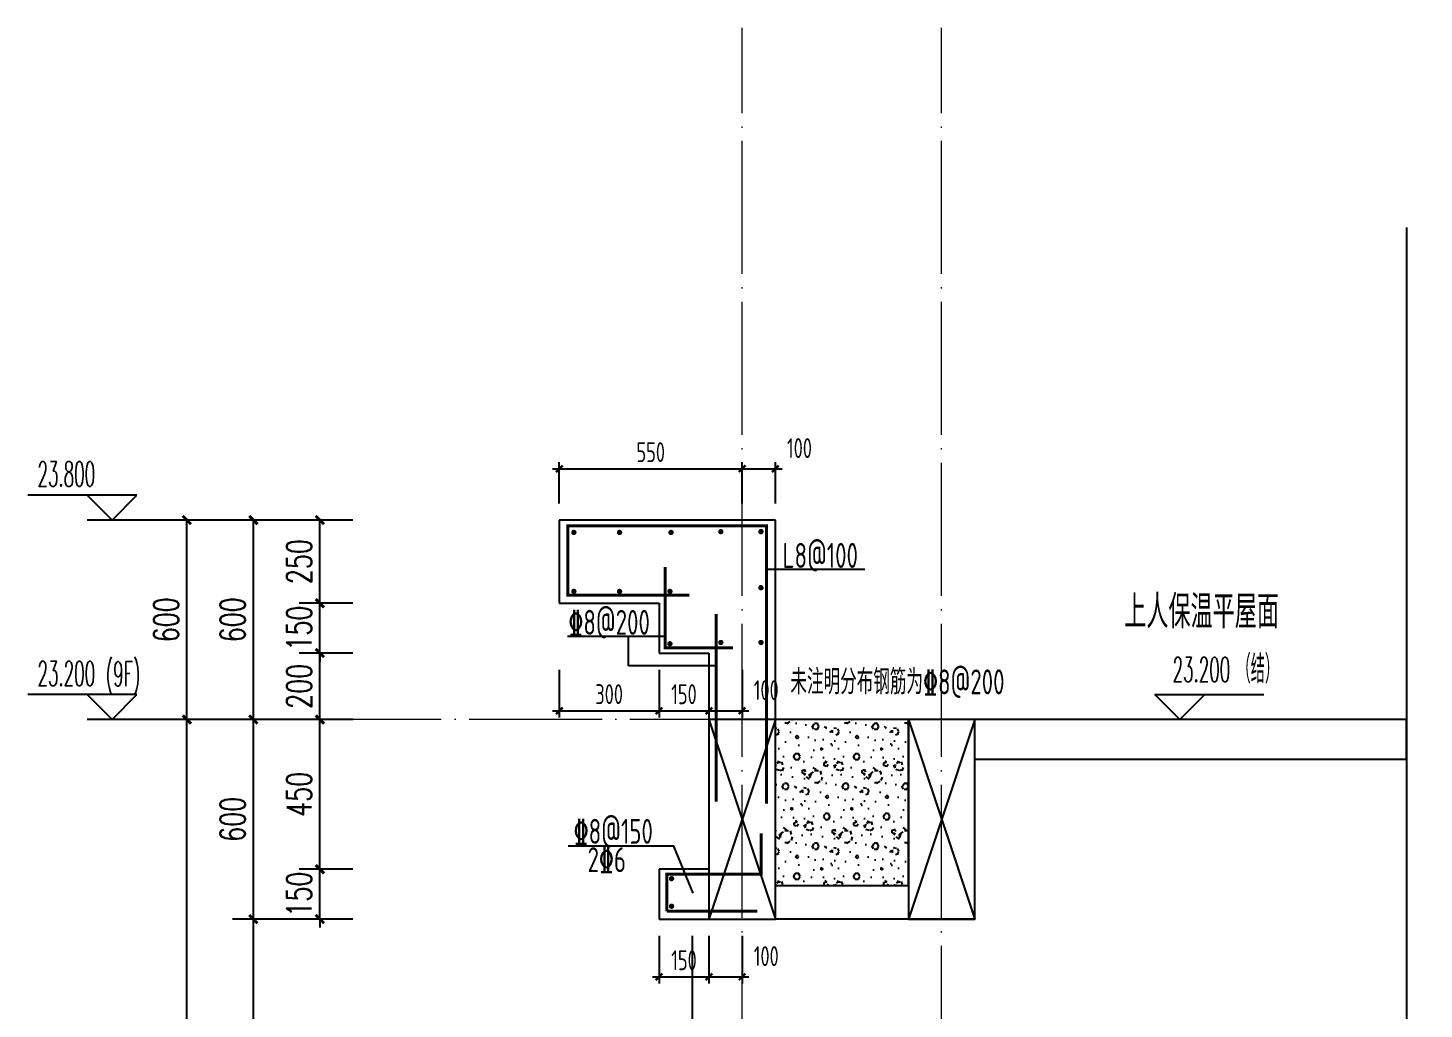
# Model space of a CAD drawing. Extents: x -1712635 to -854203, y -534641 to -21985.
# Drawn here: x -1027175 to -1022975, y -150261 to -147311 of the extents above; entities that cross this region are included whole.
import ezdxf

# ---------------------------------------------------------------- set-up
doc = ezdxf.new("R2010")
doc.units = 0
doc.header["$LTSCALE"] = 1000
doc.linetypes.add('DOTE', pattern=[2.4200000000000004, 2, -0.2, 0.02, -0.2])
doc.layers.get('0').update_dxf_attribs({"linetype": 'CONTINUOUS'})
doc.layers.get('Defpoints').update_dxf_attribs({"linetype": 'CONTINUOUS'})
for name, color, linetype in [('3-屋面构造层', 157, 'CONTINUOUS'), ('DIM', 2, 'CONTINUOUS'), ('DIM_ELEV', 3, 'CONTINUOUS'), ('DIM_SYMB', 3, 'CONTINUOUS'), ('PUB_DIM', 3, 'CONTINUOUS'), ('PUB_TEXT', 2, 'CONTINUOUS'), ('REIN', 6, 'CONTINUOUS'), ('S-大样-砼线', 7, 'CONTINUOUS'), ('S-引出线', 40, 'CONTINUOUS'), ('TEXT', 2, 'CONTINUOUS'), ('WALL', 2, 'CONTINUOUS'), ('看线', 251, 'CONTINUOUS')]:
    doc.layers.add(name, color=color, linetype=linetype)
doc.layers.add('DOTE', color=19, linetype='DOTE', lineweight=9)
doc.styles.add('_TCH_DIM', font='SIMPLEX.shx', dxfattribs={"width": 0.7, "bigfont": 'GBCBIG.shx'})
doc.styles.add('_TCH_DIM_T3', font='SIMPLEX', dxfattribs={"width": 0.7058823529411765, "bigfont": 'GBCBIG'})
doc.styles.add('TSSD_DIMENSION', font='Tssdeng.shx', dxfattribs={"width": 0.7, "bigfont": 'tssdchn.shx'})
doc.styles.add('TSSD_REIN', font='tssdeng.shx', dxfattribs={"width": 0.7, "height": 300, "bigfont": 'tssdchn.shx'})
doc.dimstyles.new('_TCH_ARCH&&25', dxfattribs={"dimtxt": 74.375, "dimasz": 25, "dimexe": 62.5, "dimexo": 75, "dimgap": 25, "dimtad": 1, "dimdec": 0, "dimzin": 0, "dimdsep": 46, "dimtxsty": '_TCH_DIM_T3', "dimblk": 'ARCHTICK', "dimcen": 0.09, "dimclrt": 7, "dimazin": 0, "dimtfac": 1, "dimtdec": 0, "dimtix": 1, "dimtmove": 2, "dimatfit": 3, "dimldrblk": 'ARCHTICK', "dimfxl": 0, "dimtolj": 1, "dimtzin": 0, "dimarcsym": 0})
doc.dimstyles.new('TSSD_20_20', dxfattribs={"dimtxt": 60, "dimasz": 20, "dimexe": 20, "dimexo": 50, "dimgap": 20, "dimtad": 1, "dimdec": 0, "dimzin": 0, "dimdsep": 46, "dimtxsty": 'TSSD_DIMENSION', "dimblk": 'ARCHTICK', "dimblk1": 'ARCHTICK', "dimblk2": 'ARCHTICK', "dimcen": 0, "dimdle": 20, "dimclrt": 7, "dimadec": 0, "dimazin": 0, "dimtfac": 1, "dimtdec": 0, "dimtix": 1, "dimtmove": 2, "dimatfit": 3, "dimfxl": 0, "dimtolj": 1, "dimtzin": 0, "dimarcsym": 0})

# ---------------------------------------------------------------- blocks, each defined once
blk = doc.blocks.new('_ArchTick')
at = {"color": 0, "const_width": 0.35}
blk.add_lwpolyline([(-0.5, -0.5), (0.5, 0.5)], dxfattribs=at)
blk = doc.blocks.new('*D2953')
at = {"layer": 'Defpoints', "color": 0}
for p in [(-1025276.413557129, -149990.5150327929), (-1025126.41355713, -149990.5150327958), (-1025126.41355713, -150164.2257227489)]:
    blk.add_point(p, dxfattribs=at)
at = {"layer": 'DIM', "color": 0, "lineweight": -2}
for p, q in [((-1025276.413557129, -150040.5150327929), (-1025276.413557129, -150184.2257227489)), ((-1025126.41355713, -150040.5150327958), (-1025126.41355713, -150184.2257227489)), ((-1025296.413557129, -150164.2257227489), (-1025106.41355713, -150164.2257227489))]:
    blk.add_line(p, q, dxfattribs=at)
at = {"layer": 'DIM', "color": 0, "lineweight": -2, "xscale": 20, "yscale": 20, "zscale": 20, "rotation": 180}
blk.add_blockref('_ArchTick', (-1025276.413557129, -150164.2257227489), dxfattribs=at)
at = {"layer": 'DIM', "color": 0, "lineweight": -2, "xscale": 20, "yscale": 20, "zscale": 20}
blk.add_blockref('_ArchTick', (-1025126.41355713, -150164.2257227489), dxfattribs=at)
at = {"layer": 'DIM', "color": 7, "insert": (-1025201.413557129, -150114.2257227489), "char_height": 60, "attachment_point": 5, "style": 'TSSD_DIMENSION'}
blk.add_mtext('\\A1;150', dxfattribs=at)
blk = doc.blocks.new('*D2954')
at = {"layer": 'Defpoints', "color": 0}
for p in [(-1025126.41355713, -149990.5150327958), (-1025026.413563808, -149990.5150327977), (-1025026.413563808, -150164.2257227513)]:
    blk.add_point(p, dxfattribs=at)
at = {"layer": 'DIM', "color": 0, "lineweight": -2}
for p, q in [((-1025126.41355713, -150040.5150327958), (-1025126.41355713, -150184.2257227513)), ((-1025026.413563808, -150040.5150327977), (-1025026.413563808, -150184.2257227513)), ((-1025146.41355713, -150164.2257227513), (-1025006.413563808, -150164.2257227513))]:
    blk.add_line(p, q, dxfattribs=at)
at = {"layer": 'DIM', "color": 0, "lineweight": -2, "xscale": 20, "yscale": 20, "zscale": 20, "rotation": 180}
blk.add_blockref('_ArchTick', (-1025126.41355713, -150164.2257227513), dxfattribs=at)
at = {"layer": 'DIM', "color": 0, "lineweight": -2, "xscale": 20, "yscale": 20, "zscale": 20}
blk.add_blockref('_ArchTick', (-1025026.413563808, -150164.2257227513), dxfattribs=at)
at = {"layer": 'DIM', "color": 7, "insert": (-1024953.996897141, -150102.0382227513), "char_height": 60, "attachment_point": 5, "style": 'TSSD_DIMENSION'}
blk.add_mtext('\\A1;100', dxfattribs=at)
blk = doc.blocks.new('*D2955')
at = {"layer": 'Defpoints', "color": 0}
for p in [(-1025576.413557125, -149190.5150327878), (-1025276.413074214, -149190.5150327951), (-1025276.413074214, -149364.2257227432)]:
    blk.add_point(p, dxfattribs=at)
at = {"layer": 'DIM', "color": 0, "lineweight": -2}
for p, q in [((-1025576.413557125, -149240.5150327878), (-1025576.413557125, -149384.2257227432)), ((-1025276.413074214, -149240.5150327951), (-1025276.413074214, -149384.2257227432)), ((-1025596.413557125, -149364.2257227432), (-1025256.413074214, -149364.2257227432))]:
    blk.add_line(p, q, dxfattribs=at)
at = {"layer": 'DIM', "color": 0, "lineweight": -2, "xscale": 20, "yscale": 20, "zscale": 20, "rotation": 180}
blk.add_blockref('_ArchTick', (-1025576.413557125, -149364.2257227432), dxfattribs=at)
at = {"layer": 'DIM', "color": 0, "lineweight": -2, "xscale": 20, "yscale": 20, "zscale": 20}
blk.add_blockref('_ArchTick', (-1025276.413074214, -149364.2257227432), dxfattribs=at)
at = {"layer": 'DIM', "color": 7, "insert": (-1025426.41331567, -149314.2257227432), "char_height": 60, "attachment_point": 5, "style": 'TSSD_DIMENSION'}
blk.add_mtext('\\A1;300', dxfattribs=at)
blk = doc.blocks.new('*D2956')
at = {"layer": 'Defpoints', "color": 0}
for p in [(-1025276.413074214, -149190.5150327951), (-1025126.413550352, -149190.5150327988), (-1025126.413550352, -149364.2257227487)]:
    blk.add_point(p, dxfattribs=at)
at = {"layer": 'DIM', "color": 0, "lineweight": -2}
for p, q in [((-1025276.413074214, -149240.5150327951), (-1025276.413074214, -149384.2257227487)), ((-1025126.413550352, -149240.5150327988), (-1025126.413550352, -149384.2257227487)), ((-1025296.413074214, -149364.2257227487), (-1025106.413550352, -149364.2257227487))]:
    blk.add_line(p, q, dxfattribs=at)
at = {"layer": 'DIM', "color": 0, "lineweight": -2, "xscale": 20, "yscale": 20, "zscale": 20, "rotation": 180}
blk.add_blockref('_ArchTick', (-1025276.413074214, -149364.2257227487), dxfattribs=at)
at = {"layer": 'DIM', "color": 0, "lineweight": -2, "xscale": 20, "yscale": 20, "zscale": 20}
blk.add_blockref('_ArchTick', (-1025126.413550352, -149364.2257227487), dxfattribs=at)
at = {"layer": 'DIM', "color": 7, "insert": (-1025201.413312283, -149314.2257227487), "char_height": 60, "attachment_point": 5, "style": 'TSSD_DIMENSION'}
blk.add_mtext('\\A1;150', dxfattribs=at)
blk = doc.blocks.new('*D2957')
at = {"layer": 'Defpoints', "color": 0}
for p in [(-1025126.413550352, -149190.5150327988), (-1025026.413550558, -149190.5150328012), (-1025026.413550558, -149364.2257227517)]:
    blk.add_point(p, dxfattribs=at)
at = {"layer": 'DIM', "color": 0, "lineweight": -2}
for p, q in [((-1025126.413550352, -149240.5150327988), (-1025126.413550352, -149384.2257227517)), ((-1025026.413550558, -149240.5150328012), (-1025026.413550558, -149384.2257227517)), ((-1025146.413550352, -149364.2257227517), (-1025006.413550558, -149364.2257227517))]:
    blk.add_line(p, q, dxfattribs=at)
at = {"layer": 'DIM', "color": 0, "lineweight": -2, "xscale": 20, "yscale": 20, "zscale": 20, "rotation": 180}
blk.add_blockref('_ArchTick', (-1025126.413550352, -149364.2257227517), dxfattribs=at)
at = {"layer": 'DIM', "color": 0, "lineweight": -2, "xscale": 20, "yscale": 20, "zscale": 20}
blk.add_blockref('_ArchTick', (-1025026.413550558, -149364.2257227517), dxfattribs=at)
at = {"layer": 'DIM', "color": 7, "insert": (-1024953.996883891, -149302.0382227517), "char_height": 60, "attachment_point": 5, "style": 'TSSD_DIMENSION'}
blk.add_mtext('\\A1;100', dxfattribs=at)
blk = doc.blocks.new('*D2958')
at = {"layer": 'Defpoints', "color": 0}
for p in [(-1025026.413548507, -148636.3545105379), (-1025576.41343299, -148790.5150327737), (-1025026.413548507, -148790.5150327829)]:
    blk.add_point(p, dxfattribs=at)
at = {"layer": 'DIM', "color": 0, "lineweight": -2}
for p, q in [((-1025596.41343299, -148636.3545105379), (-1025006.413548507, -148636.3545105379)), ((-1025576.41343299, -148740.5150327737), (-1025576.41343299, -148616.3545105379)), ((-1025026.413548507, -148740.5150327829), (-1025026.413548507, -148616.3545105379))]:
    blk.add_line(p, q, dxfattribs=at)
at = {"layer": 'DIM', "color": 0, "lineweight": -2, "xscale": 20, "yscale": 20, "zscale": 20, "rotation": 180}
blk.add_blockref('_ArchTick', (-1025576.41343299, -148636.3545105379), dxfattribs=at)
at = {"layer": 'DIM', "color": 0, "lineweight": -2, "xscale": 20, "yscale": 20, "zscale": 20}
blk.add_blockref('_ArchTick', (-1025026.413548507, -148636.3545105379), dxfattribs=at)
at = {"layer": 'DIM', "color": 7, "insert": (-1025301.413490748, -148586.3545105379), "char_height": 60, "attachment_point": 5, "style": 'TSSD_DIMENSION'}
blk.add_mtext('\\A1;550', dxfattribs=at)
blk = doc.blocks.new('*D2959')
at = {"layer": 'Defpoints', "color": 0}
for p in [(-1024926.413557129, -148636.3545105433), (-1025026.413548507, -148790.5150327829), (-1024926.413557129, -148790.5150327846)]:
    blk.add_point(p, dxfattribs=at)
at = {"layer": 'DIM', "color": 0, "lineweight": -2}
for p, q in [((-1025046.413548507, -148636.3545105433), (-1024906.413557129, -148636.3545105433)), ((-1025026.413548507, -148740.5150327829), (-1025026.413548507, -148616.3545105433)), ((-1024926.413557129, -148740.5150327846), (-1024926.413557129, -148616.3545105433))]:
    blk.add_line(p, q, dxfattribs=at)
at = {"layer": 'DIM', "color": 0, "lineweight": -2, "xscale": 20, "yscale": 20, "zscale": 20, "rotation": 180}
blk.add_blockref('_ArchTick', (-1025026.413548507, -148636.3545105433), dxfattribs=at)
at = {"layer": 'DIM', "color": 0, "lineweight": -2, "xscale": 20, "yscale": 20, "zscale": 20}
blk.add_blockref('_ArchTick', (-1024926.413557129, -148636.3545105433), dxfattribs=at)
at = {"layer": 'DIM', "color": 7, "insert": (-1024853.996890462, -148574.1670105433), "char_height": 60, "attachment_point": 5, "style": 'TSSD_DIMENSION'}
blk.add_mtext('\\A1;100', dxfattribs=at)
blk = doc.blocks.new('*D2960')
at = {"layer": 'Defpoints', "color": 0}
for p in [(-1026296.607714224, -148790.515032821), (-1026121.996947775, -148790.515032821), (-1026121.996947775, -149040.5135853812)]:
    blk.add_point(p, dxfattribs=at)
at = {"layer": 'PUB_DIM', "color": 0, "lineweight": -2}
for p, q in [((-1026196.996947775, -148790.515032821), (-1026359.107714224, -148790.515032821)), ((-1026296.607714224, -149040.5135853812), (-1026296.607714224, -148790.515032821)), ((-1026196.996947775, -149040.5135853812), (-1026359.107714224, -149040.5135853812))]:
    blk.add_line(p, q, dxfattribs=at)
at = {"layer": 'PUB_DIM', "color": 0, "lineweight": -2, "xscale": 25, "yscale": 25, "zscale": 25}
for p, rotation in [((-1026296.607714224, -148790.515032821), 90), ((-1026296.607714224, -149040.5135853812), 270)]:
    blk.add_blockref('_ArchTick', p, dxfattribs=dict(at, rotation=rotation))
at = {"layer": 'PUB_DIM', "color": 7, "insert": (-1026358.795214224, -148915.5143091013), "char_height": 74.375, "attachment_point": 5, "rotation": 90, "style": '_TCH_DIM_T3'}
blk.add_mtext('\\A1;250', dxfattribs=at)
blk = doc.blocks.new('*D2961')
at = {"layer": 'Defpoints', "color": 0}
for p in [(-1026296.607714224, -149040.5135853812), (-1026121.996947775, -149040.5135853812), (-1026121.996947775, -149190.5144069234)]:
    blk.add_point(p, dxfattribs=at)
at = {"layer": 'PUB_DIM', "color": 0, "lineweight": -2}
for p, q in [((-1026296.607714224, -149040.5135853812), (-1026296.607714224, -149015.5135853812)), ((-1026196.996947775, -149040.5135853812), (-1026359.107714224, -149040.5135853812)), ((-1026296.607714224, -149190.5144069234), (-1026296.607714224, -149040.5135853812)), ((-1026196.996947775, -149190.5144069234), (-1026359.107714224, -149190.5144069234)), ((-1026296.607714224, -149190.5144069234), (-1026296.607714224, -149215.5144069234))]:
    blk.add_line(p, q, dxfattribs=at)
at = {"layer": 'PUB_DIM', "color": 0, "lineweight": -2, "xscale": 25, "yscale": 25, "zscale": 25}
for p, rotation in [((-1026296.607714224, -149040.5135853812), 270), ((-1026296.607714224, -149190.5144069234), 90)]:
    blk.add_blockref('_ArchTick', p, dxfattribs=dict(at, rotation=rotation))
at = {"layer": 'PUB_DIM', "color": 7, "insert": (-1026358.795214224, -149115.5139961525), "char_height": 74.375, "attachment_point": 5, "rotation": 90, "style": '_TCH_DIM_T3'}
blk.add_mtext('\\A1;150', dxfattribs=at)
blk = doc.blocks.new('*D2962')
at = {"layer": 'Defpoints', "color": 0}
for p in [(-1026296.607714224, -149190.5144069234), (-1026121.996947775, -149190.5144069234), (-1026121.996947775, -149390.515032821)]:
    blk.add_point(p, dxfattribs=at)
at = {"layer": 'PUB_DIM', "color": 0, "lineweight": -2}
for p, q in [((-1026196.996947775, -149190.5144069234), (-1026359.107714224, -149190.5144069234)), ((-1026296.607714224, -149390.515032821), (-1026296.607714224, -149190.5144069234)), ((-1026196.996947775, -149390.515032821), (-1026359.107714224, -149390.515032821))]:
    blk.add_line(p, q, dxfattribs=at)
at = {"layer": 'PUB_DIM', "color": 0, "lineweight": -2, "xscale": 25, "yscale": 25, "zscale": 25}
for p, rotation in [((-1026296.607714224, -149190.5144069234), 90), ((-1026296.607714224, -149390.515032821), 270)]:
    blk.add_blockref('_ArchTick', p, dxfattribs=dict(at, rotation=rotation))
at = {"layer": 'PUB_DIM', "color": 7, "insert": (-1026358.795214224, -149290.5147198724), "char_height": 74.375, "attachment_point": 5, "rotation": 90, "style": '_TCH_DIM_T3'}
blk.add_mtext('\\A1;200', dxfattribs=at)
blk = doc.blocks.new('*D2963')
at = {"layer": 'Defpoints', "color": 0}
for p in [(-1026296.607714224, -149390.515032821), (-1026121.996947775, -149390.515032821), (-1026121.996947775, -149840.5150328375)]:
    blk.add_point(p, dxfattribs=at)
at = {"layer": 'PUB_DIM', "color": 0, "lineweight": -2}
for p, q in [((-1026196.996947775, -149390.515032821), (-1026359.107714224, -149390.515032821)), ((-1026296.607714224, -149840.5150328375), (-1026296.607714224, -149390.515032821)), ((-1026196.996947775, -149840.5150328375), (-1026359.107714224, -149840.5150328375))]:
    blk.add_line(p, q, dxfattribs=at)
at = {"layer": 'PUB_DIM', "color": 0, "lineweight": -2, "xscale": 25, "yscale": 25, "zscale": 25}
for p, rotation in [((-1026296.607714224, -149390.515032821), 90), ((-1026296.607714224, -149840.5150328375), 270)]:
    blk.add_blockref('_ArchTick', p, dxfattribs=dict(at, rotation=rotation))
at = {"layer": 'PUB_DIM', "color": 7, "insert": (-1026358.795214224, -149615.5150328294), "char_height": 74.375, "attachment_point": 5, "rotation": 90, "style": '_TCH_DIM_T3'}
blk.add_mtext('\\A1;450', dxfattribs=at)
blk = doc.blocks.new('*D2964')
at = {"layer": 'Defpoints', "color": 0}
for p in [(-1026296.607714224, -149840.5150328375), (-1026121.996947775, -149840.5150328375), (-1026121.996947775, -149990.5150328209)]:
    blk.add_point(p, dxfattribs=at)
at = {"layer": 'PUB_DIM', "color": 0, "lineweight": -2}
for p, q in [((-1026296.607714224, -149840.5150328375), (-1026296.607714224, -149815.5150328375)), ((-1026196.996947775, -149840.5150328375), (-1026359.107714224, -149840.5150328375)), ((-1026296.607714224, -149990.5150328209), (-1026296.607714224, -149840.5150328375)), ((-1026196.996947775, -149990.5150328209), (-1026359.107714224, -149990.5150328209)), ((-1026296.607714224, -149990.5150328209), (-1026296.607714224, -150015.5150328209))]:
    blk.add_line(p, q, dxfattribs=at)
at = {"layer": 'PUB_DIM', "color": 0, "lineweight": -2, "xscale": 25, "yscale": 25, "zscale": 25}
for p, rotation in [((-1026296.607714224, -149840.5150328375), 270), ((-1026296.607714224, -149990.5150328209), 90)]:
    blk.add_blockref('_ArchTick', p, dxfattribs=dict(at, rotation=rotation))
at = {"layer": 'PUB_DIM', "color": 7, "insert": (-1026358.795214224, -149915.5150328294), "char_height": 74.375, "attachment_point": 5, "rotation": 90, "style": '_TCH_DIM_T3'}
blk.add_mtext('\\A1;150', dxfattribs=at)
blk = doc.blocks.new('*D2976')
at = {"layer": 'Defpoints', "color": 0}
for p in [(-1026496.607714229, -149990.5231670079), (-1026196.607714208, -149990.5231670079), (-1026196.607714208, -151690.5150327968)]:
    blk.add_point(p, dxfattribs=at)
at = {"layer": 'PUB_DIM', "color": 0, "lineweight": -2}
for p, q in [((-1026271.607714208, -149990.5231670079), (-1026559.107714229, -149990.5231670079)), ((-1026496.607714229, -151690.5150327968), (-1026496.607714229, -149990.5231670079)), ((-1026271.607714208, -151690.5150327968), (-1026559.107714229, -151690.5150327968))]:
    blk.add_line(p, q, dxfattribs=at)
at = {"layer": 'PUB_DIM', "color": 0, "lineweight": -2, "xscale": 25, "yscale": 25, "zscale": 25}
for p, rotation in [((-1026496.607714229, -149990.5231670079), 90), ((-1026496.607714229, -151690.5150327968), 270)]:
    blk.add_blockref('_ArchTick', p, dxfattribs=dict(at, rotation=rotation))
at = {"layer": 'PUB_DIM', "color": 7, "insert": (-1026558.795214229, -150840.5190999025), "char_height": 74.375, "attachment_point": 5, "rotation": 90, "style": '_TCH_DIM_T3'}
blk.add_mtext('\\A1;1700', dxfattribs=at)
blk = doc.blocks.new('*D2977')
at = {"layer": 'Defpoints', "color": 0}
for p in [(-1026496.607714229, -149390.515032793), (-1026196.607714208, -149390.515032793), (-1026196.607714208, -149990.5231670079)]:
    blk.add_point(p, dxfattribs=at)
at = {"layer": 'PUB_DIM', "color": 0, "lineweight": -2}
for p, q in [((-1026271.607714208, -149390.515032793), (-1026559.107714229, -149390.515032793)), ((-1026496.607714229, -149990.5231670079), (-1026496.607714229, -149390.515032793)), ((-1026271.607714208, -149990.5231670079), (-1026559.107714229, -149990.5231670079))]:
    blk.add_line(p, q, dxfattribs=at)
at = {"layer": 'PUB_DIM', "color": 0, "lineweight": -2, "xscale": 25, "yscale": 25, "zscale": 25}
for p, rotation in [((-1026496.607714229, -149390.515032793), 90), ((-1026496.607714229, -149990.5231670079), 270)]:
    blk.add_blockref('_ArchTick', p, dxfattribs=dict(at, rotation=rotation))
at = {"layer": 'PUB_DIM', "color": 7, "insert": (-1026558.795214229, -149690.5190999006), "char_height": 74.375, "attachment_point": 5, "rotation": 90, "style": '_TCH_DIM_T3'}
blk.add_mtext('\\A1;600', dxfattribs=at)
blk = doc.blocks.new('*D2978')
at = {"layer": 'Defpoints', "color": 0}
for p in [(-1026496.607714229, -148790.515032821), (-1026196.607714208, -148790.515032821), (-1026196.607714208, -149390.515032793)]:
    blk.add_point(p, dxfattribs=at)
at = {"layer": 'PUB_DIM', "color": 0, "lineweight": -2}
for p, q in [((-1026271.607714208, -148790.515032821), (-1026559.107714229, -148790.515032821)), ((-1026496.607714229, -149390.515032793), (-1026496.607714229, -148790.515032821)), ((-1026271.607714208, -149390.515032793), (-1026559.107714229, -149390.515032793))]:
    blk.add_line(p, q, dxfattribs=at)
at = {"layer": 'PUB_DIM', "color": 0, "lineweight": -2, "xscale": 25, "yscale": 25, "zscale": 25}
for p, rotation in [((-1026496.607714229, -148790.515032821), 90), ((-1026496.607714229, -149390.515032793), 270)]:
    blk.add_blockref('_ArchTick', p, dxfattribs=dict(at, rotation=rotation))
at = {"layer": 'PUB_DIM', "color": 7, "insert": (-1026558.795214229, -149090.5150328072), "char_height": 74.375, "attachment_point": 5, "rotation": 90, "style": '_TCH_DIM_T3'}
blk.add_mtext('\\A1;600', dxfattribs=at)
blk = doc.blocks.new('*D2982')
at = {"layer": 'Defpoints', "color": 0}
for p in [(-1026696.607714233, -149390.5150327929), (-1026196.607714208, -149390.5150327929), (-1026196.607714208, -152290.5150327929)]:
    blk.add_point(p, dxfattribs=at)
at = {"layer": 'PUB_DIM', "color": 0, "lineweight": -2}
for p, q in [((-1026271.607714208, -149390.5150327929), (-1026759.107714233, -149390.5150327929)), ((-1026696.607714233, -152290.5150327929), (-1026696.607714233, -149390.5150327929)), ((-1026271.607714208, -152290.5150327929), (-1026759.107714233, -152290.5150327929))]:
    blk.add_line(p, q, dxfattribs=at)
at = {"layer": 'PUB_DIM', "color": 0, "lineweight": -2, "xscale": 25, "yscale": 25, "zscale": 25}
for p, rotation in [((-1026696.607714233, -149390.5150327929), 90), ((-1026696.607714233, -152290.5150327929), 270)]:
    blk.add_blockref('_ArchTick', p, dxfattribs=dict(at, rotation=rotation))
at = {"layer": 'PUB_DIM', "color": 7, "insert": (-1026758.795214233, -150840.5150327931), "char_height": 74.375, "attachment_point": 5, "rotation": 90, "style": '_TCH_DIM_T3'}
blk.add_mtext('\\A1;2900', dxfattribs=at)
blk = doc.blocks.new('*D2983')
at = {"layer": 'Defpoints', "color": 0}
for p in [(-1026696.607714233, -148790.5150328209), (-1026196.607714208, -148790.5150328209), (-1026196.607714208, -149390.5150327929)]:
    blk.add_point(p, dxfattribs=at)
at = {"layer": 'PUB_DIM', "color": 0, "lineweight": -2}
for p, q in [((-1026271.607714208, -148790.5150328209), (-1026759.107714233, -148790.5150328209)), ((-1026696.607714233, -149390.5150327929), (-1026696.607714233, -148790.5150328209)), ((-1026271.607714208, -149390.5150327929), (-1026759.107714233, -149390.5150327929))]:
    blk.add_line(p, q, dxfattribs=at)
at = {"layer": 'PUB_DIM', "color": 0, "lineweight": -2, "xscale": 25, "yscale": 25, "zscale": 25}
for p, rotation in [((-1026696.607714233, -148790.5150328209), 90), ((-1026696.607714233, -149390.5150327929), 270)]:
    blk.add_blockref('_ArchTick', p, dxfattribs=dict(at, rotation=rotation))
at = {"layer": 'PUB_DIM', "color": 7, "insert": (-1026758.795214233, -149090.5150328071), "char_height": 74.375, "attachment_point": 5, "rotation": 90, "style": '_TCH_DIM_T3'}
blk.add_mtext('\\A1;600', dxfattribs=at)
blk = doc.blocks.new('A$C724E2FC0')
at = {"layer": 'REIN', "const_width": 9}
for points in [[(370.0391554329544, 974.1024782637833), (4.496417764108628, 974.1024782637833), (4.496417764108628, 1182.469500873121), (602.2309974236414, 1182.469500873121), (602.2309974236414, 347.4599624982802)], [(451.1308935983106, 353.060336027178), (451.1308935983106, 917.7776589358691)], [(302.4990808870643, 23.46388026548084), (302.4990808870643, 135.2479265639558), (586.3596129738726, 135.2479265639558), (586.3596129738726, 258.2010606289841)]]:
    blk.add_lwpolyline(points, dxfattribs=at)
at = {"layer": 'REIN', "const_width": 8}
for points in [[(18.78455718560144, 1162.867996620422, 1), (26.78455718560144, 1162.867996620422, 1)], [(156.2273123338819, 1162.867996620422, 1), (164.2273123338819, 1162.867996620422, 1)], [(311.0891421046108, 1162.867996620422, 1), (319.0891421046108, 1162.867996620422, 1)], [(460.8722489252687, 1165.126740208827, 1), (468.8722489252687, 1165.126740208827, 1)], [(581.5932792499661, 1165.126740208827, 1), (589.5932792499661, 1165.126740208827, 1)], [(18.78456393629313, 985.4159892022726, 1), (26.78456393629313, 985.4159892022726, 1)], [(156.2273123338819, 985.4159892028547, 1), (164.2273123338819, 985.4159892028547, 1)], [(307.7386868251488, 985.4159892028547, 1), (315.7386868251488, 985.4159892028547, 1)], [(581.5932792499661, 996.5821830361383, 1), (589.5932792499661, 996.5821830361383, 1)], [(307.7386868251488, 827.9020695861545, 1), (315.7386868251488, 827.9020695861545, 1)], [(460.8722489252687, 831.7096392118838, 1), (468.8722489252687, 831.7096392118838, 1)], [(581.5932792499661, 831.7096392118838, 1), (589.5932792499661, 831.7096392118838, 1)], [(312.7175944624469, 121.6237306442345, 1), (320.7175944624469, 121.6237306442345, 1)], [(312.7175944624469, 38.71957212721463, 1), (320.7175944624469, 38.71957212721463, 1)]]:
    blk.add_lwpolyline(points, format="xyb", close=True, dxfattribs=at)
at = {"layer": 'REIN'}
for points in [[(297.1003764132038, 1058.53834923479, 9, 9, 0), (297.1003764132038, 815.7599990249728, 9, 9, 0), (501.6345579186454, 815.7599990249728, 9, 9, 0)], [(302.4990808870643, 23.46388026548084, 9, 9, 0), (575.0116950310767, 23.46388026548084, 9, 9, 0)]]:
    blk.add_lwpolyline(points, format="xyseb", dxfattribs=at)
at = {"layer": 'S-大样-砼线'}
for p, q in [((428.9687983524054, 600.0011868448346), (628.9687971696258, 0.001186730922199786)), ((628.9717450961471, 600.0011868485599), (428.9717462947592, 0.001186727196909487))]:
    blk.add_line(p, q, dxfattribs=at)
blk.add_lwpolyline([(628.968804215081, 600.0011868448346), (428.9687983524054, 600.0011868448346), (428.9687983542681, 0.001186730922199786), (628.9688042160124, 0.001186730922199786)], close=True, dxfattribs=at)
at = {"layer": 'S-引出线'}
for p, q in [((598.2309974236414, 1052.001012532972), (898.3652941612527, 1052.001012532972)), ((3.217810834292322, 850.7725788982352), (297.1003764132038, 850.7725788982352)), ((186.8548652469181, 761.5943785361014), (186.8548652469181, 850.7725788982352)), ((451.1308935983106, 761.5943785361014), (186.8548652469181, 761.5943785361014))]:
    blk.add_line(p, q, dxfattribs=at)
blk.add_lwpolyline([(381.7372704413719, 77.9801790122292), (323.6830200222321, 219.5280812982819), (5.259432789403945, 219.5280812982819)], dxfattribs=at)
at = {"layer": 'TEXT', "style": 'TSSD_REIN', "width": 0.7}
for s, p in [('L8@100', (650.308772596065, 1056.109781345876)), ('%%1328@200', (6.351341212168336, 854.8813477111398)), ('未注明分布钢筋为%%1328@200', (674.0188256823458, 675.8287733418983)), ('%%1328@150', (22.2817070488818, 226.3151870883303)), ('2%%1326', (64.12254651542753, 141.1183795667021))]:
    blk.add_text(s, height=75, rotation=1.867629851175362e-07, dxfattribs=at).set_placement(p)
blk = doc.blocks.new('20210902.15310509')
at = {"layer": 'DOTE', "color": 1, "linetype": 'DOTE', "ltscale": 0.2}
for p, q in [((79213.1800598912, -133245.8924750999), (79213.18005989096, -115565.8901855001)), ((79813.1800598912, -133245.8924751), (79813.1800598912, -115565.8901855001)), ((81211.70497911703, -117645.8901854939), (78042.9859028114, -117645.8901854939))]:
    blk.add_line(p, q, dxfattribs=at)
blk = doc.blocks.new('FSDFSFSFSFEFSFESF')
at = {"layer": '看线'}
blk.add_line((1114228.273350265, 467393.3721650818), (1114228.273350265, 465805.1368709645), dxfattribs=at)

msp = doc.modelspace()

# ---------------------------------------------------------------- hatches: boundary and pattern name
at = {"layer": '3-屋面构造层'}
h = msp.add_hatch(dxfattribs=at)
h.set_pattern_fill('加气混凝土', color=251, scale=15, style=0)
h.set_pattern_definition([(0, (-2139351.586900689, -620488.7871978789), (90, 180), [0, -180]), (0, (-2139456.886900689, -620513.087197879), (90, 180), [0, -180]), (0, (-2139398.386900689, -620514.887197879), (90, 180), [0, -180]), (0, (-2139334.486900689, -620461.7871978789), (90, 180), [0, -180]), (0, (-2139409.186900689, -620523.887197879), (90, 180), [0, -180]), (0, (-2139316.486900689, -620348.387197879), (90, 180), [0, -180]), (0, (-2139371.386900689, -620362.7871978789), (90, 180), [0, -180]), (0, (-2139342.586900689, -620385.2871978789), (90, 180), [0, -180]), (0, (-2139489.286900689, -620388.887197879), (90, 180), [0, -180]), (0, (-2139401.086900689, -620396.9871978789), (90, 180), [0, -180]), (0, (-2139435.286900689, -620442.887197879), (90, 180), [0, -180]), (0, (-2139433.486900689, -620510.387197879), (90, 180), [0, -180]), (0, (-2139365.986900689, -620517.587197879), (90, 180), [0, -180]), (0, (-2139316.486900689, -620438.387197879), (90, 180), [0, -180]), (0, (-2139484.786900689, -620466.2871978789), (90, 180), [0, -180]), (0, (-2139469.486900689, -620435.6871978788), (90, 180), [0, -180]), (0, (-2139399.286900689, -620448.2871978789), (90, 180), [0, -180]), (0, (-2139424.486900689, -620474.387197879), (90, 180), [0, -180]), (0, (-2139438.886900689, -620414.9871978789), (90, 180), [0, -180]), (0, (-2139416.386900689, -620347.4871978789), (90, 180), [0, -180]), (0, (-2139477.586900689, -620504.087197879), (90, 180), [0, -180]), (0, (-2139378.586900689, -620384.387197879), (90, 180), [0, -180]), (0, (-2139462.286900689, -620381.6871978788), (90, 180), [0, -180]), (0, (-2139476.686900689, -620358.2871978789), (90, 180), [0, -180]), (130.601294, (-2139327.544043289, -620404.744341079), (-449.9999950292954, 540.00000236093), [7.9024662, -3311.1333]), (18.4349488, (-2139340.401185889, -620401.315769479), (449.9999983404209, 179.9999986719667), [8.131572, -1130.28837]), (90, (-2139340.401185889, -620409.030054679), (90.00000000000001, 180), [7.714285199999999, -352.285695]), (161.565051, (-2139332.686900689, -620411.601484279), (-450.0000022657823, 179.9999865817234), [8.131572, -1130.28837]), (53.1301023, (-2139332.686900689, -620411.601484279), (90.00000017013603, 179.999999914932), [8.571428999999998, -891.4285499999999]), (135, (-2139325.829757489, -620503.3157538789), (-90.00001087984293, 179.9999878185604), [7.273098, -501.84378]), (45, (-2139336.115472289, -620503.3157538789), (89.99999942471308, 179.9999992736903), [7.273098, -501.84378]), (135, (-2139330.972614889, -620508.458623879), (-90.00001087984293, 179.9999878185604), [7.273098, -501.84378]), (45, (-2139330.972614889, -620508.458623879), (89.99999942471308, 179.9999992736903), [7.273098, -501.84378]), (116.565051, (-2139412.401178689, -620382.458625679), (-1.565789601976064e-05, 359.9999902060562), [9.583147799999928, -191.6629499999989]), (180, (-2139416.686888689, -620373.887198479), (-89.99999999999997, 180), [10.2857148, -169.714275]), (63.43494880000001, (-2139431.258320689, -620382.458625679), (8.14843605922988e-07, 359.9999982559008), [9.583147799999999, -191.66295]), (116.565051, (-2139426.972610689, -620391.030054679), (-1.565789601976064e-05, 359.9999902060562), [9.583147799999928, -191.6629499999989]), (0, (-2139426.972610689, -620391.030054679), (90, 180), [10.2857148, -169.714275]), (63.43494880000001, (-2139416.686888689, -620391.030054679), (8.14843605922988e-07, 359.9999982559008), [9.583147799999999, -191.66295]), (107.102728, (-2139344.686901289, -620443.315759879), (-269.9999896777364, 900.0000014520431), [11.6584038, -4884.87075]), (143.972626, (-2139348.115472889, -620432.172912079), (-1709.999978321427, 1259.9999985739), [11.6584038, -2436.606]), (180, (-2139357.544043889, -620425.315768879), (-89.99999999999997, 180), [11.1428568, -168.85713]), (36.02737329999999, (-2139378.115471689, -620432.172912079), (1709.999987362977, 1259.999986416658), [11.65840379999993, -2436.605999999982]), (71.5650511, (-2139381.544043289, -620442.458617879), (270.0000013860985, 899.9999984504369), [10.8420948, -1127.57784]), (107.102728, (-2139378.115471689, -620453.601481879), (-269.9999896777364, 900.0000014520431), [11.6584038, -4884.87075]), (143.972626, (-2139368.686900689, -620460.458617879), (-1709.999978321427, 1259.9999985739), [11.6584038, -2436.606]), (0, (-2139368.686900689, -620460.458617879), (90, 180), [11.1428568, -168.85713]), (36.02737329999999, (-2139357.544043889, -620460.458617879), (1709.999987362977, 1259.999986416658), [11.65840379999993, -2436.605999999982]), (71.5650511, (-2139348.115472889, -620453.601481879), (270.0000013860985, 899.9999984504369), [10.8420948, -1127.57784]), (150.255118, (-2139342.972615489, -620359.315770079), (-270.0000006390409, 179.9999977695058), [6.910506, -1444.29588]), (90, (-2139348.972614889, -620362.744339879), (90.00000000000001, 180), [6.857143199999999, -353.142825]), (29.7448813, (-2139348.972614889, -620362.744339879), (270.0000001590055, 179.9999991593464), [6.910506, -1444.29588]), (116.565051, (-2139384.972614889, -620487.030055879), (-1.565789601976064e-05, 359.9999902060562), [9.583147799999928, -191.6629499999989]), (168.690067, (-2139389.258328489, -620478.458617879), (-810.0000006009299, 179.9999954832327), [8.7411762, -1826.90565]), (41.18592510000001, (-2139404.686900689, -620482.7443278789), (2249.999986367597, 1979.999982686525), [9.1115532, -3817.7406]), (90, (-2139404.686900689, -620491.315765879), (90.00000000000001, 180), [8.571428999999998, -351.42855]), (138.814074, (-2139397.829757489, -620497.315759879), (-2249.999960007064, 1980.00001261089), [9.1115532, -3817.7406]), (16.6992442, (-2139397.829757489, -620497.315759879), (2969.999977654917, 899.9999905734195), [8.948835, -3749.56125]), (60.9453959, (-2139389.258328489, -620494.744333879), (89.99999976116268, 179.9999984078114), [8.824825800000001, -3697.60185]), (109.983106, (-2139460.401184689, -620411.601484279), (-450.0000016949791, 1259.999996665506), [10.03260059999993, -4203.659249999962]), (155.556045, (-2139463.829752689, -620402.172911479), (-1170.000004459817, 539.9999887808897), [10.3568958, -4339.539449999999]), (24.4439547, (-2139482.686894689, -620402.172911479), (1170.000000583643, 539.9999974027204), [10.3568958, -4339.539449999999]), (70.01689340000001, (-2139486.115462689, -620411.601484279), (450.0000013566428, 1259.999996874217), [10.0326006, -4203.65925]), (109.983106, (-2139482.686894689, -620421.030055279), (-450.0000016949791, 1259.999996665506), [10.03260059999993, -4203.659249999962]), (160.016893, (-2139473.258314689, -620424.458626879), (-450.0000002644888, 179.9999918000023), [10.0326006, -2096.81325]), (19.9831065, (-2139473.258314689, -620424.458626879), (449.9999975293226, 179.9999997144084), [10.0326006, -2096.81325]), (70.01689340000001, (-2139463.829752689, -620421.030055279), (450.0000013566428, 1259.999996874217), [10.0326006, -4203.65925]), (122.005383, (-2139393.544043889, -620427.887198479), (-90.00001207844099, 179.9999908112358), [8.0862696, -1690.0302]), (18.4349488, (-2139405.544042689, -620423.601483079), (449.9999983404209, 179.9999986719667), [8.131572, -1130.28837]), (90, (-2139405.544042689, -620431.315770079), (90.00000000000001, 180), [7.714285199999999, -352.285695]), (161.565051, (-2139397.829757489, -620433.887197879), (-450.0000022657823, 179.9999865817234), [8.131572, -1130.28837]), (54.46232220000002, (-2139397.829757489, -620433.887197879), (629.9999990871778, 899.9999986518196), [7.373421, -3089.46345]), (116.565051, (-2139445.829752689, -620471.601481879), (-1.565789601976064e-05, 359.9999902060562), [9.583147799999928, -191.6629499999989]), (180, (-2139450.115462689, -620463.030043879), (-89.99999999999997, 180), [9.428571, -170.57142]), (59.0362434, (-2139464.686894689, -620471.601481879), (90.00000029295946, 179.9999991263332), [9.995918399999926, -2089.146599999981]), (120.963756, (-2139459.544042689, -620480.172901879), (-90.00001229938933, 179.9999917339799), [9.995918399999999, -2089.1466]), (0, (-2139459.544042689, -620480.172901879), (90, 180), [9.428571, -170.57142]), (63.43494880000001, (-2139450.115462689, -620480.172901879), (8.14843605922988e-07, 359.9999982559008), [9.583147799999999, -191.66295])])
h.paths.add_polyline_path([(-1024926.413550438, -149890.5148957786), (-1024526.413550457, -149890.5151698999), (-1024526.413550395, -149390.5151903778), (-1024926.413551843, -149390.5150292249)])

# ---------------------------------------------------------------- linework, layer by layer
at = {"layer": 'DIM_ELEV'}
for p, q in [((-1026846.607714234, -148715.515032821), (-1027174.607714234, -148715.515032821)), ((-1026921.607714234, -148790.515032821), (-1026996.607714234, -148715.515032821)), ((-1026921.607714234, -148790.515032821), (-1026846.607714234, -148715.515032821)), ((-1026496.607714229, -148790.515032821), (-1026996.607714234, -148790.515032821)), ((-1026846.607714234, -149315.515032793), (-1027174.607714234, -149315.515032793)), ((-1026921.607714234, -149390.515032793), (-1026996.607714234, -149315.515032793)), ((-1026921.607714234, -149390.515032793), (-1026846.607714234, -149315.515032793)), ((-1026496.607714229, -149390.515032793), (-1026996.607714234, -149390.515032793))]:
    msp.add_line(p, q, dxfattribs=at)
at = {"layer": 'DIM_ELEV', "color": 3}
for p, q in [((-1023710.202904454, -149390.5150327758), (-1023785.202904454, -149315.5150327758)), ((-1023785.202904454, -149315.5150327758), (-1023457.202904454, -149315.5150327758)), ((-1023710.202904454, -149390.5150327758), (-1023635.202904454, -149315.5150327758))]:
    msp.add_line(p, q, dxfattribs=at)
at = {"layer": 'DIM_SYMB'}
msp.add_lwpolyline([(-1023027.888637901, -147910.5150327991), (-1023027.888637902, -156572.391177599), (-1022975.388637902, -156591.499614898), (-1023080.388637902, -156610.0139478724), (-1023027.888637902, -156628.641177599), (-1023027.888637902, -165290.517322399)], dxfattribs=at)
at = {"layer": 'S-大样-砼线'}
for p, q in [((-1024526.413549196, -149390.5344448714), (-1024326.413550379, -149990.5344449853)), ((-1024326.410602452, -149390.5344448677), (-1024526.410601254, -149990.5344449891))]:
    msp.add_line(p, q, dxfattribs=at)
msp.add_lwpolyline([(-1024326.413543334, -149390.5344448714), (-1024526.413549196, -149390.5344448714), (-1024526.413549194, -149990.5344449853), (-1024326.413543333, -149990.5344449853)], close=True, dxfattribs=at)
at = {"layer": 'WALL'}
for p, q in [((-1025576.413381072, -148790.5106969075), (-1025576.413733159, -149040.5128030007)), ((-1024926.413557129, -148790.5287090676), (-1025576.413381072, -148790.5106969075)), ((-1024926.413557132, -149890.5150328257), (-1024926.413557129, -148790.5287090676)), ((-1025576.413733159, -149040.5128030007), (-1025276.413791824, -149040.5151501549)), ((-1025276.413791824, -149040.5151501549), (-1025276.413322386, -149190.5150328238)), ((-1025276.413322386, -149190.5150328238), (-1025126.413557128, -149190.5150327967)), ((-1025126.413557128, -149190.5150327967), (-1025126.413557128, -149840.5150327929)), ((-1024526.413550394, -149390.5150328088), (-1024926.413550376, -149390.5150327624)), ((-1024526.413550429, -149890.5150329015), (-1024526.413550385, -149390.5150327974)), ((-1023027.888637901, -149390.5150327988), (-1024526.413550385, -149390.5150327974)), ((-1023027.888637901, -149510.5150327988), (-1023027.888637901, -149390.5150327988)), ((-1024326.413550445, -149990.5150329063), (-1024326.413550403, -149510.5150327886)), ((-1023027.888637901, -149510.5150327988), (-1024326.413550403, -149510.5150327886)), ((-1025126.413557128, -149840.5150327929), (-1025276.413557128, -149840.5150327929)), ((-1025276.413557128, -149840.5150327929), (-1025276.413557128, -149990.5150327929)), ((-1024526.413550429, -149890.5150329015), (-1024926.413557132, -149890.5150328146)), ((-1025276.413557128, -149990.5150327929), (-1024926.413557128, -149990.5150327929)), ((-1024326.413550445, -149990.5150329063), (-1024926.413557132, -149990.5150328298))]:
    msp.add_line(p, q, dxfattribs=at)

# ---------------------------------------------------------------- block references
msp.add_blockref('FSDFSFSFSFEFSFESF', (-2139404.686900853, -617433.887197879))
at = {"layer": 'DOTE'}
msp.add_blockref('20210902.15310509', (-1104239.593617019, -31744.62484729901), dxfattribs=at)
at = {"layer": 'TEXT'}
msp.add_blockref('A$C724E2FC0', (-1025555.382354531, -149990.5268090419), dxfattribs=at)

# ---------------------------------------------------------------- texts
at = {"layer": 'DIM_ELEV', "color": 7, "style": '_TCH_DIM'}
for s, height, width, p in [('（结）', 84.39716312056737, 0.7, (-1023539.256745131, -149281.2332360855)), ('23.200', 74.375, 0.4941176470588236, (-1023731.756745131, -149277.3650327758))]:
    msp.add_text(s, height=height, dxfattribs=dict(at, width=width)).set_placement(p)
at = {"layer": 'PUB_TEXT'}
for s, height, style, width, p in [('23.800', 74.375, '_TCH_DIM', 0.4941176470588236, (-1027145.707714234, -148689.265032821)), ('上人保温平屋面', 100, 'TSSD_REIN', 0.7, (-1023877.248547378, -149116.1718358562)), ('23.200', 74.375, '_TCH_DIM', 0.4941176470588236, (-1027145.707714234, -149289.265032793)), ('(9F)', 74.375, '_TCH_DIM', 0.4941176470588236, (-1026940.307714234, -149290.490032793))]:
    msp.add_text(s, height=height, dxfattribs=dict(at, style=style, width=width)).set_placement(p)

# ---------------------------------------------------------------- dimensions: what is measured, and where the dimension line sits
at = {"layer": 'DIM'}
for p1, p2, distance, picture, middle in [((-1025576.41343299, -148790.5150327737), (-1025026.413548507, -148790.5150327829), 154.16052224498708, '*D2958', (-1025301.413490748, -148586.3545105379)), ((-1025576.413557125, -149190.5150327878), (-1025276.413074214, -149190.5150327951), -173.71068994808596, '*D2955', (-1025426.41331567, -149314.2257227432)), ((-1025276.413074214, -149190.5150327951), (-1025126.413550352, -149190.5150327988), -173.71068994989034, '*D2956', (-1025201.413312283, -149314.2257227487)), ((-1025276.413557129, -149990.5150327929), (-1025126.41355713, -149990.5150327958), -173.7106899530918, '*D2953', (-1025201.413557129, -150114.2257227489))]:
    dim = msp.add_aligned_dim(p1=p1, p2=p2, distance=distance, dimstyle='TSSD_20_20', dxfattribs=at)
    dim.commit()
    dim.dimension.update_dxf_attribs({"geometry": picture, "text_midpoint": middle})
for base, p1, p2, angle, picture, middle in [((-1024926.413557129, -148636.3545105433), (-1025026.413548507, -148790.5150327829), (-1024926.413557129, -148790.5150327846), 359.99999999901615, '*D2959', (-1024853.996890462, -148574.1670105433)), ((-1025026.413550558, -149364.2257227517), (-1025126.413550352, -149190.5150327988), (-1025026.413550558, -149190.5150328012), 359.99999999863263, '*D2957', (-1024953.996883891, -149302.0382227517)), ((-1025026.413563808, -150164.2257227513), (-1025126.41355713, -149990.5150327958), (-1025026.413563808, -149990.5150327977), 359.9999999989161, '*D2954', (-1024953.996897141, -150102.0382227513))]:
    dim = msp.add_linear_dim(base=base, p1=p1, p2=p2, angle=angle, dimstyle='TSSD_20_20', dxfattribs=at)
    dim.commit()
    dim.dimension.update_dxf_attribs({"geometry": picture, "text_midpoint": middle, "dimtype": 161})
at = {"layer": 'PUB_DIM'}
for p1, p2, distance, picture, middle in [((-1026196.607714208, -149390.5150327929), (-1026196.607714208, -148790.5150328209), 500.0000000250293, '*D2983', (-1026758.795214233, -149090.5150328071)), ((-1026196.607714208, -149390.515032793), (-1026196.607714208, -148790.515032821), 300.0000000210712, '*D2978', (-1026558.795214229, -149090.5150328072)), ((-1026121.996947775, -149040.5135853812), (-1026121.996947775, -148790.515032821), 174.61076644901186, '*D2960', (-1026358.795214224, -148915.5143091013)), ((-1026121.996947775, -149190.5144069234), (-1026121.996947775, -149040.5135853812), 174.61076644901186, '*D2961', (-1026358.795214224, -149115.5139961525)), ((-1026121.996947775, -149390.515032821), (-1026121.996947775, -149190.5144069234), 174.61076644901186, '*D2962', (-1026358.795214224, -149290.5147198724)), ((-1026196.607714208, -152290.5150327929), (-1026196.607714208, -149390.5150327929), 500.0000000250293, '*D2982', (-1026758.795214233, -150840.5150327931)), ((-1026196.607714208, -149990.5231670079), (-1026196.607714208, -149390.515032793), 300.0000000210712, '*D2977', (-1026558.795214229, -149690.5190999006)), ((-1026121.996947775, -149840.5150328375), (-1026121.996947775, -149390.515032821), 174.61076644901186, '*D2963', (-1026358.795214224, -149615.5150328294)), ((-1026121.996947775, -149990.5150328209), (-1026121.996947775, -149840.5150328375), 174.61076644901186, '*D2964', (-1026358.795214224, -149915.5150328294)), ((-1026196.607714208, -151690.5150327968), (-1026196.607714208, -149990.5231670079), 300.0000000210712, '*D2976', (-1026558.795214229, -150840.5190999025))]:
    dim = msp.add_aligned_dim(p1=p1, p2=p2, distance=distance, dimstyle='_TCH_ARCH&&25', dxfattribs=at)
    dim.commit()
    dim.dimension.update_dxf_attribs({"geometry": picture, "text_midpoint": middle})

doc.saveas('drawing.dxf')
